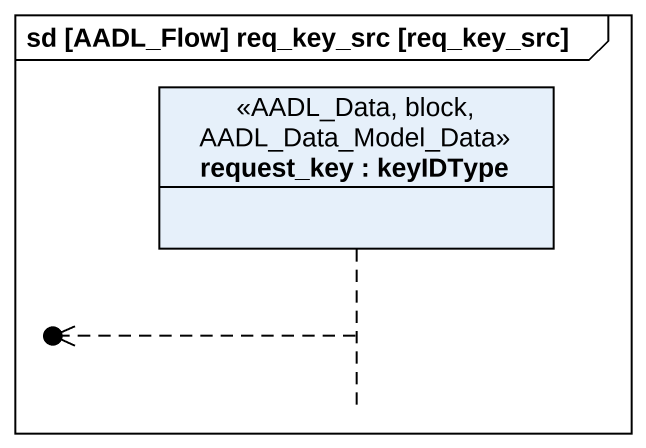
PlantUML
@startuml
mainframe sd [AADL_Flow] req_key_src [req_key_src]
hide footbox
participant "request_key : keyIDType" as request_key <<AADL_Data, block, AADL_Data_Model_Data>>

[o<<-- request_key
@enduml
